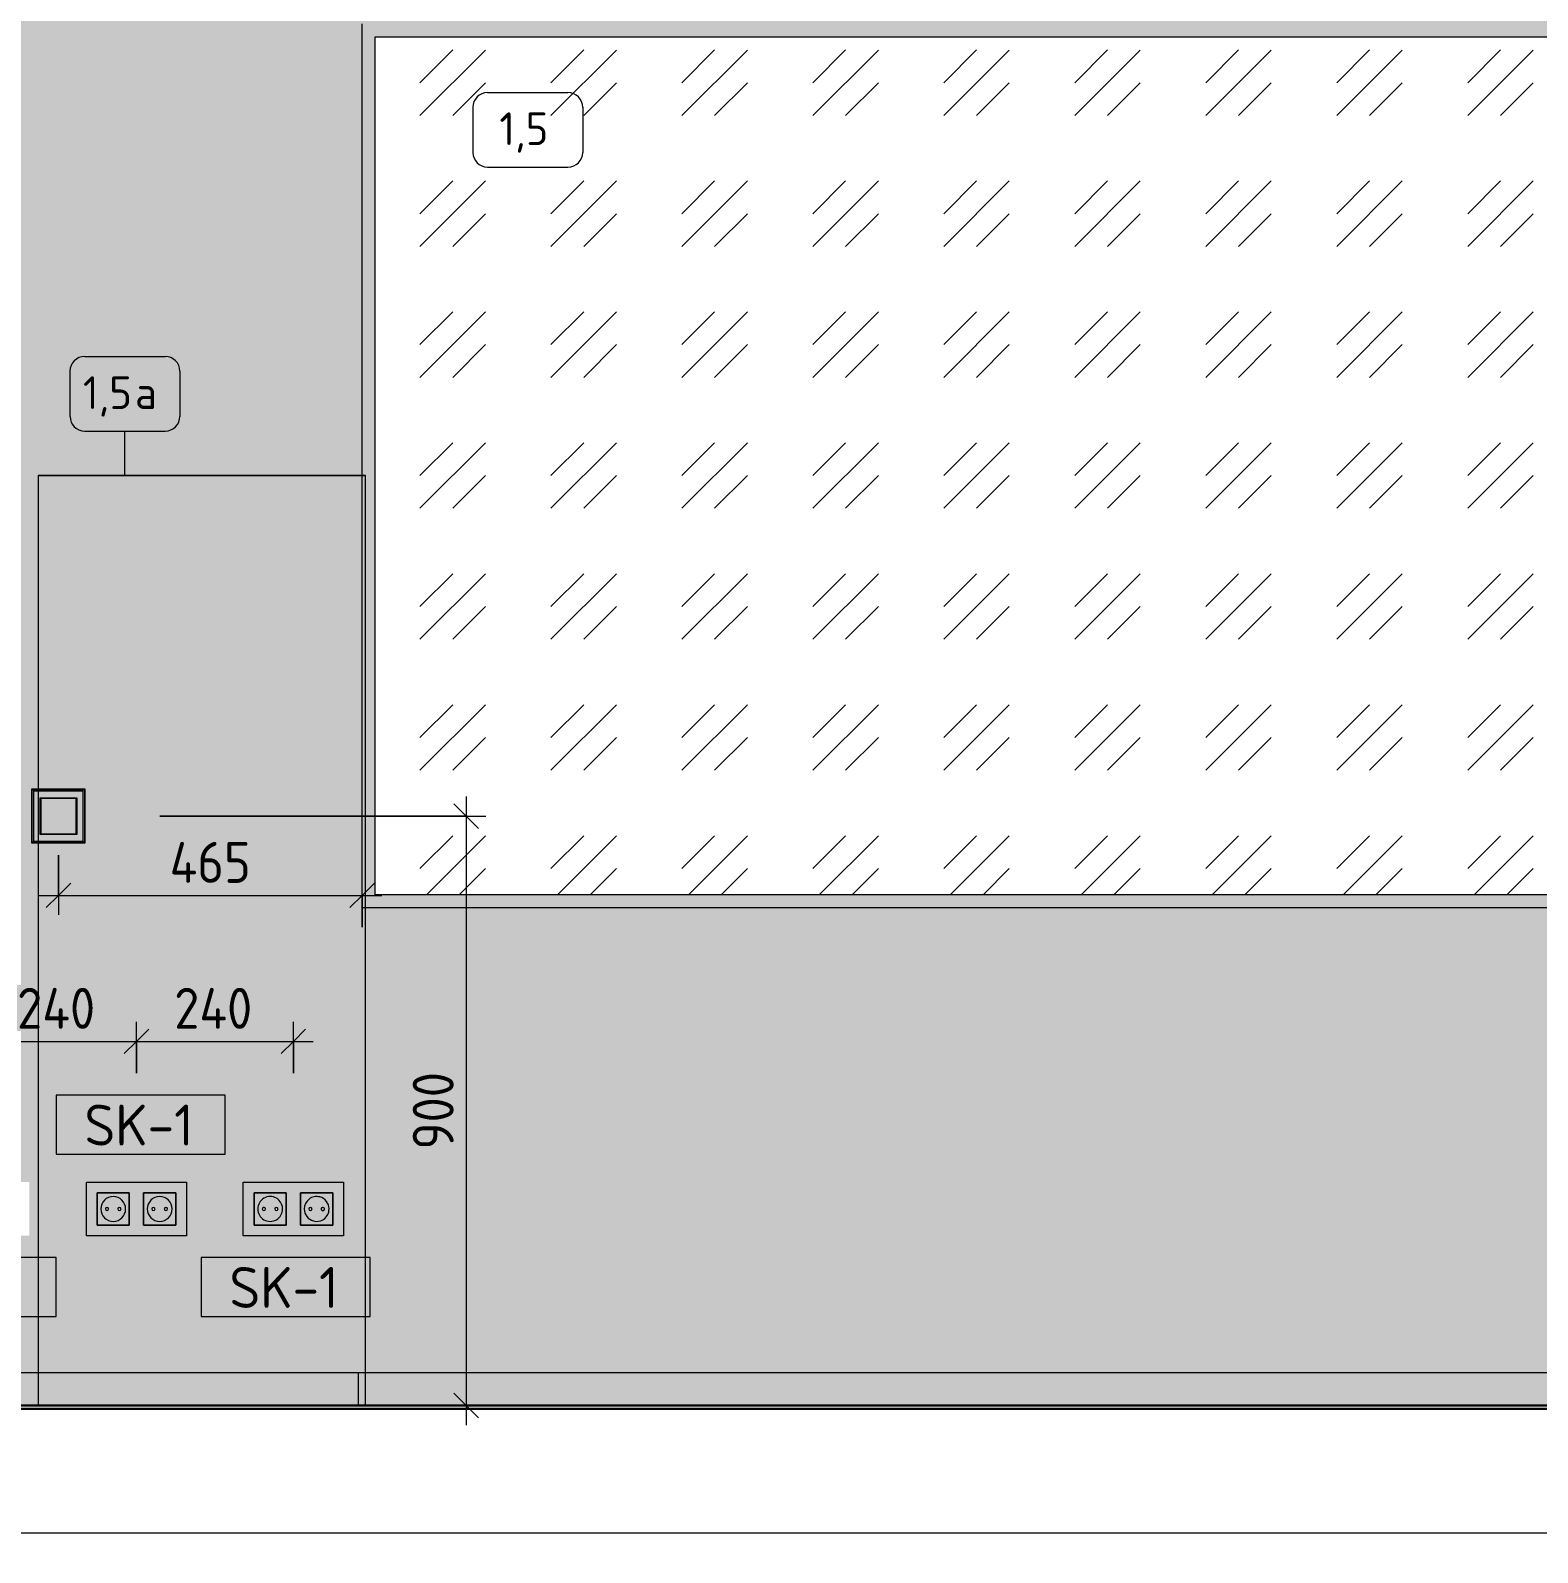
# Model space of a CAD drawing. Header units: millimetres. Extents: x 10406 to 76706, y -2377 to 12445.
# Drawn here: x 69955 to 72256, y 8175 to 10500 of the extents above; entities that cross this region are included whole.
import ezdxf

# ---------------------------------------------------------------- set-up
doc = ezdxf.new("R2010")
doc.units = ezdxf.units.MM
for name, color, linetype, lineweight in [('A-ANNO-DIMS', 7, 'Continuous', 9), ('A-ANNO-DIMS-25', 7, 'Continuous', 9), ('A-GENM', 7, 'Continuous', 9), ('A-WALL-PATT', 7, 'Continuous', 9), ('E-ELEC-EQPM', 7, 'Continuous', 9), ('E-ELEC-FIXT-IDEN', 7, 'Continuous', 9), ('I-FURN', 7, 'Continuous', 9), ('I-FURN-IDEN', 7, 'Continuous', 9), ('Электрические приборы', 7, 'Continuous', 9)]:
    doc.layers.add(name, color=color, linetype=linetype, lineweight=lineweight)
for name, color, linetype, lineweight, true_color in [('A-FLOR-FNSH-2', 7, 'Continuous', 30, 0x3c3c3c), ('I-FURN-10', 7, 'Continuous', 9, 0x9e9e9e), ('I-FURN-7', 7, 'Continuous', 9, 0xc0c0c0), ('I-FURN-9', 7, 'Continuous', 9, 0xacacac), ('Розетки', 7, 'Continuous', 9, 0xff1e23)]:
    doc.layers.add(name, color=color, linetype=linetype, lineweight=lineweight, true_color=true_color)
for name, color, linetype, lineweight, true_color, transparency in [('I-FURN-12', 7, 'Continuous', 9, 0x303030, 0.7), ('I-FURN-6', 7, 'Continuous', 9, 0xfbfbfb, 0.7), ('I-FURN-8', 7, 'Continuous', 9, 0x7f7f7f, 0.7)]:
    doc.layers.add(name, color=color, linetype=linetype, lineweight=lineweight, true_color=true_color, transparency=transparency)
doc.styles.add('GOST Common_1', font='GOST_Common.ttf', dxfattribs={"height": 50})
doc.styles.add('GOST Common_3', font='GOST_Common.ttf', dxfattribs={"height": 62.5})
doc.styles.add('ISOCPEUR_2', font='isocpeur.ttf', dxfattribs={"width": 0.9, "height": 62.5})
doc.styles.add('ISOCPEUR_3', font='isocpeur.ttf', dxfattribs={"width": 0.9, "height": 62.5})
doc.dimstyles.new('ISO-2_5_0_9К_БОЛЬШОЙ_1', dxfattribs={"dimscale": 304.8, "dimtxt": 62.248823, "dimasz": 0.123031, "dimexe": 0.098425, "dimexo": 0.246063, "dimgap": 0, "dimtad": 1, "dimdec": 0, "dimrnd": 10, "dimzin": 0, "dimdsep": 46, "dimtxsty": 'ISOCPEUR_2', "dimblk1": 'OBLIQUE', "dimblk2": 'OBLIQUE', "dimsah": 1, "dimcen": 0.09, "dimdle": 0.098425, "dimazin": 0, "dimtfac": 1, "dimtdec": 4, "dimtix": 1, "dimtmove": 0, "dimatfit": 3, "dimfxl": 1, "dimtvp": 1, "dimtolj": 1, "dimtzin": 0, "dimarcsym": 2})
doc.dimstyles.new('ISO-2_5_0_9К_БОЛЬШОЙ_2', dxfattribs={"dimscale": 304.8, "dimtxt": 62.248823, "dimasz": 0.123031, "dimexe": 0.098425, "dimexo": 0.246063, "dimgap": 0, "dimtad": 1, "dimdec": 0, "dimrnd": 10, "dimzin": 0, "dimdsep": 46, "dimtxsty": 'ISOCPEUR_3', "dimblk1": 'OBLIQUE', "dimblk2": 'OBLIQUE', "dimsah": 1, "dimcen": 0.09, "dimdle": 0.098425, "dimazin": 0, "dimtfac": 1, "dimtdec": 4, "dimtix": 1, "dimtmove": 0, "dimatfit": 3, "dimfxl": 1, "dimtvp": 1, "dimtolj": 1, "dimtzin": 0, "dimarcsym": 2})

# ---------------------------------------------------------------- blocks, each defined once
blk = doc.blocks.new('Шкаф параметрический - 1_5а-25565868-Развертка 3_02-4')
at = {"layer": 'I-FURN-8'}
h = blk.add_hatch(color=256, dxfattribs=at)
h.paths.add_polyline_path([(970, 8450), (1470, 8450), (1470, 9160), (1465, 9160), (1465, 9820), (970, 9820), (970, 9341), (1042, 9341), (1042, 9259), (970, 9259), (970, 8625.9)])
h.paths.add_polyline_path([(1108.9, 8659), (1043.7, 8659), (1043.7, 8741), (1196.7, 8741), (1196.7, 8659), (1109.2, 8659)])
h.paths.add_polyline_path([(1370.9, 8659), (1283.4, 8659), (1283.4, 8741), (1436.4, 8741), (1436.4, 8659), (1405.8, 8659)])
h.paths.add_polyline_path([(1075.2, 8697.5), (1076.4, 8697.8), (1077.3, 8698.7), (1077.7, 8700), (1077.3, 8701.2), (1076.4, 8702.2), (1075.2, 8702.5), (1073.9, 8702.2), (1073, 8701.2), (1072.7, 8700), (1073, 8698.7), (1073.9, 8697.8), (1074.5, 8697.6)])
h.paths.add_polyline_path([(1385.9, 8697.5), (1387.1, 8697.8), (1388, 8698.7), (1388.4, 8700), (1388, 8701.2), (1387.1, 8702.2), (1385.9, 8702.5), (1384.6, 8702.2), (1383.7, 8701.2), (1383.4, 8700), (1383.7, 8698.7), (1384.6, 8697.8), (1385.2, 8697.6)])
h.paths.add_polyline_path([(1314.9, 8697.5), (1316.1, 8697.8), (1317, 8698.7), (1317.4, 8700), (1317, 8701.2), (1316.1, 8702.2), (1314.9, 8702.5), (1313.6, 8702.2), (1312.7, 8701.2), (1312.4, 8700), (1312.7, 8698.7), (1313.6, 8697.8), (1314.2, 8697.6)])
h.paths.add_polyline_path([(1146.2, 8697.5), (1147.4, 8697.8), (1148.3, 8698.7), (1148.7, 8700), (1148.3, 8701.2), (1147.4, 8702.2), (1146.2, 8702.5), (1144.9, 8702.2), (1144, 8701.2), (1143.7, 8700), (1144, 8698.7), (1144.9, 8697.8), (1145.5, 8697.6)])
h.paths.add_polyline_path([(1165.2, 8697.5), (1166.4, 8697.8), (1167.3, 8698.7), (1167.7, 8700), (1167.3, 8701.2), (1166.4, 8702.2), (1165.2, 8702.5), (1163.9, 8702.2), (1163, 8701.2), (1162.7, 8700), (1163, 8698.7), (1163.9, 8697.8), (1164.5, 8697.6)])
h.paths.add_polyline_path([(1094.2, 8697.5), (1095.4, 8697.8), (1096.3, 8698.7), (1096.7, 8700), (1096.3, 8701.2), (1095.4, 8702.2), (1094.2, 8702.5), (1092.9, 8702.2), (1092, 8701.2), (1091.7, 8700), (1092, 8698.7), (1092.9, 8697.8), (1093.5, 8697.6)])
h.paths.add_polyline_path([(1404.9, 8697.5), (1406.1, 8697.8), (1407, 8698.7), (1407.4, 8700), (1407, 8701.2), (1406.1, 8702.2), (1404.9, 8702.5), (1403.6, 8702.2), (1402.7, 8701.2), (1402.4, 8700), (1402.7, 8698.7), (1403.6, 8697.8), (1404.2, 8697.6)])
h.paths.add_polyline_path([(1333.9, 8697.5), (1335.1, 8697.8), (1336, 8698.7), (1336.4, 8700), (1336, 8701.2), (1335.1, 8702.2), (1333.9, 8702.5), (1332.6, 8702.2), (1331.7, 8701.2), (1331.4, 8700), (1331.7, 8698.7), (1332.6, 8697.8), (1333.2, 8697.6)])
h.paths.add_polyline_path([(973, 9260), (1041, 9260), (1041, 9340), (970, 9340), (970, 9338), (1039, 9338), (1039, 9262), (970, 9262), (970, 9260)])
h.paths.add_polyline_path([(973, 9272), (1029, 9272), (1029, 9328), (973, 9328), (973, 9273)])
h.paths.add_polyline_path([(974, 9273), (974, 9327), (1028, 9327), (1028, 9273)])
h = blk.add_hatch(color=256, dxfattribs=at)
h.paths.add_polyline_path([(970, 8400), (1459, 8400), (1459, 8450), (970, 8450)])
h.paths.add_polyline_path([(1028, 9259), (1042, 9259), (1042, 9341), (970, 9340.9), (970, 9340), (1041, 9340), (1041, 9260), (970, 9260), (970, 9259), (974, 9259)])
h.paths.add_polyline_path([(974, 9262), (1039, 9262), (1039, 9338), (970, 9338), (970, 9262), (973, 9262)])
h.paths.add_polyline_path([(973, 9272), (973, 9328), (1029, 9328), (1029, 9272), (974, 9272)])
h.paths.add_polyline_path([(974, 9273), (1028, 9273), (1028, 9327), (974, 9327)])
h = blk.add_hatch(color=256, dxfattribs=at)
h.paths.add_polyline_path([(1043.7, 8659), (1196.7, 8659), (1196.7, 8741), (1043.7, 8741), (1043.7, 8663)])
h.paths.add_polyline_path([(1436.4, 8659), (1436.4, 8741), (1283.4, 8741), (1283.4, 8659), (1405.8, 8659)])
h.paths.add_polyline_path([(1075.2, 8697.5), (1073.9, 8697.8), (1073, 8698.7), (1072.7, 8700), (1073, 8701.2), (1073.9, 8702.2), (1075.2, 8702.5), (1076.4, 8702.2), (1077.3, 8701.2), (1077.7, 8700), (1077.3, 8698.7), (1076.4, 8697.8), (1075.8, 8697.6)])
h.paths.add_polyline_path([(1314.9, 8697.5), (1313.6, 8697.8), (1312.7, 8698.7), (1312.4, 8700), (1312.7, 8701.2), (1313.6, 8702.2), (1314.9, 8702.5), (1316.1, 8702.2), (1317, 8701.2), (1317.4, 8700), (1317, 8698.7), (1316.1, 8697.8), (1315.5, 8697.6)])
h.paths.add_polyline_path([(1385.9, 8697.5), (1384.6, 8697.8), (1383.7, 8698.7), (1383.4, 8700), (1383.7, 8701.2), (1384.6, 8702.2), (1385.9, 8702.5), (1387.1, 8702.2), (1388, 8701.2), (1388.4, 8700), (1388, 8698.7), (1387.1, 8697.8), (1386.5, 8697.6)])
h.paths.add_polyline_path([(1146.2, 8697.5), (1144.9, 8697.8), (1144, 8698.7), (1143.7, 8700), (1144, 8701.2), (1144.9, 8702.2), (1146.2, 8702.5), (1147.4, 8702.2), (1148.3, 8701.2), (1148.7, 8700), (1148.3, 8698.7), (1147.4, 8697.8), (1146.8, 8697.6)])
h.paths.add_polyline_path([(1333.9, 8697.5), (1332.6, 8697.8), (1331.7, 8698.7), (1331.4, 8700), (1331.7, 8701.2), (1332.6, 8702.2), (1333.9, 8702.5), (1335.1, 8702.2), (1336, 8701.2), (1336.4, 8700), (1336, 8698.7), (1335.1, 8697.8), (1334.5, 8697.6)])
h.paths.add_polyline_path([(1404.9, 8697.5), (1403.6, 8697.8), (1402.7, 8698.7), (1402.4, 8700), (1402.7, 8701.2), (1403.6, 8702.2), (1404.9, 8702.5), (1406.1, 8702.2), (1407, 8701.2), (1407.4, 8700), (1407, 8698.7), (1406.1, 8697.8), (1405.5, 8697.6)])
h.paths.add_polyline_path([(1165.2, 8697.5), (1163.9, 8697.8), (1163, 8698.7), (1162.7, 8700), (1163, 8701.2), (1163.9, 8702.2), (1165.2, 8702.5), (1166.4, 8702.2), (1167.3, 8701.2), (1167.7, 8700), (1167.3, 8698.7), (1166.4, 8697.8), (1165.8, 8697.6)])
h.paths.add_polyline_path([(1094.2, 8697.5), (1092.9, 8697.8), (1092, 8698.7), (1091.7, 8700), (1092, 8701.2), (1092.9, 8702.2), (1094.2, 8702.5), (1095.4, 8702.2), (1096.3, 8701.2), (1096.7, 8700), (1096.3, 8698.7), (1095.4, 8697.8), (1094.8, 8697.6)])
at = {"layer": 'I-FURN-7'}
for p, q in [((970, 9820), (1470, 9820)), ((970, 9820), (970, 8400)), ((1470, 8400), (1470, 9820))]:
    blk.add_line(p, q, dxfattribs=at)
at = {"layer": 'I-FURN-9'}
for p, q in [((1417.5, 9820), (970, 9820)), ((1470, 9820), (1022.5, 9820))]:
    blk.add_line(p, q, dxfattribs=at)
blk = doc.blocks.new('Зеркало обычное - Доска-29329998-Развертка 3_02-4')
at = {"layer": 'I-FURN'}
h = blk.add_hatch(dxfattribs=at)
h.set_pattern_fill('FP_22', color=256, style=0, pattern_type=2)
h.set_pattern_definition([(45, (4149.6, 8370), (-199.9995, 0), [141.421, -141.421]), (45, (4199.6, 8370), (-199.9995, 0), [70.711, -212.132]), (45, (4149.6, 8420), (-199.9995, 0), [70.711, -212.132])])
h.paths.add_polyline_path([(3899.9, 9180), (5495, 9180), (5495, 10490), (1485, 10490), (1485, 9180), (3662.4, 9180)])
at = {"layer": 'I-FURN-12'}
h = blk.add_hatch(color=256, dxfattribs=at)
h.paths.add_polyline_path([(1470, 9160), (5515, 9160), (5515, 10510), (1465, 10510), (1465, 9820), (1470, 9820), (1470, 9165)])
h.paths.add_polyline_path([(4790.6, 9180), (1485, 9180), (1485, 10490), (5495, 10490), (5495, 9180), (4820.3, 9180)])
blk.add_hatch(color=256, dxfattribs=at).paths.add_polyline_path([(1465, 9160), (1470, 9160), (1470, 9820), (1465, 9820), (1465, 9180)])
at = {"layer": 'I-FURN-7'}
for p, q in [((1465, 9820), (1465, 10510)), ((1485, 10490), (5495, 10490)), ((1485, 9180), (1485, 10490)), ((1485, 10490), (5495, 10490)), ((1485, 9180), (1485, 10490)), ((5515, 9160), (1470, 9160)), ((5495, 9180), (1485, 9180)), ((5495, 9180), (1485, 9180))]:
    blk.add_line(p, q, dxfattribs=at)
at = {"layer": 'I-FURN-9'}
for p, q in [((1465, 9160), (1465, 9820)), ((1470, 9160), (1465, 9160))]:
    blk.add_line(p, q, dxfattribs=at)
blk = doc.blocks.new('Плинтус - Плинтус темный _ст_школа_-32861806-Развертка 3_02-4')
at = {"layer": 'A-GENM'}
h = blk.add_hatch(color=256, dxfattribs=at)
h.paths.add_polyline_path([(5600, 8400), (5600, 8450), (5509, 8450), (5509, 8400), (5562.6, 8400)])
h.paths.add_polyline_path([(7263.9, 8400), (7263.9, 8450), (7200, 8450), (7200, 8400), (7263.5, 8400)])
h.paths.add_polyline_path([(970, 8400), (970, 8450), (536, 8450), (536, 8400), (574.5, 8400)])
for p, q in [((536, 8450), (970, 8450)), ((970, 8450), (1459, 8450)), ((1459, 8450), (1470, 8450)), ((1470, 8450), (5509, 8450)), ((970, 8400), (574.5, 8400)), ((1405.8, 8400), (970, 8400)), ((1459, 8400), (1405.8, 8400)), ((1470, 8400), (1459, 8400)), ((5509, 8400), (1470, 8400))]:
    blk.add_line(p, q, dxfattribs=at)
blk = doc.blocks.new('Роз - p220-V29-Развертка 3_02-4')
at = {"layer": 'Розетки'}
for p, q in [((1060.2, 8724.5), (1109.2, 8724.5)), ((1060.2, 8675.5), (1060.2, 8724.5)), ((1109.2, 8724.5), (1109.2, 8675.5)), ((1109.2, 8675.5), (1060.2, 8675.5))]:
    blk.add_line(p, q, dxfattribs=at)
for centre, radius, start, end in [((1084.7, 8700), 19, 0, 180), ((1084.7, 8700), 19, 180, 360), ((1075.2, 8700), 2.5, 0, 180), ((1075.2, 8700), 2.5, 180, 0), ((1094.2, 8700), 2.5, 0, 180), ((1094.2, 8700), 2.5, 180, 0)]:
    blk.add_arc(centre, radius, start, end, dxfattribs=at)
blk = doc.blocks.new('Рамки - Рамка х2-V30-Развертка 3_02-4')
at = {"layer": 'E-ELEC-EQPM'}
for p, q in [((1043.7, 8741), (1196.7, 8741)), ((1043.7, 8659), (1043.7, 8741)), ((1060.2, 8724.5), (1060.2, 8675.5)), ((1109.2, 8724.5), (1060.2, 8724.5)), ((1109.2, 8675.5), (1109.2, 8724.5)), ((1131.2, 8724.5), (1131.2, 8675.5)), ((1180.2, 8724.5), (1131.2, 8724.5)), ((1180.2, 8675.5), (1180.2, 8724.5)), ((1196.7, 8741), (1196.7, 8659)), ((1060.2, 8675.5), (1109.2, 8675.5)), ((1131.2, 8675.5), (1180.2, 8675.5)), ((1196.7, 8659), (1043.7, 8659))]:
    blk.add_line(p, q, dxfattribs=at)
blk = doc.blocks.new('Роз - p220-V31-Развертка 3_02-4')
at = {"layer": 'Розетки'}
for p, q in [((1299.9, 8724.5), (1348.9, 8724.5)), ((1299.9, 8675.5), (1299.9, 8724.5)), ((1348.9, 8724.5), (1348.9, 8675.5)), ((1348.9, 8675.5), (1299.9, 8675.5))]:
    blk.add_line(p, q, dxfattribs=at)
for centre, radius, start, end in [((1324.4, 8700), 19, 60, 180), ((1324.4, 8700), 19, 180, 300), ((1314.9, 8700), 2.5, 150, 180), ((1314.9, 8700), 2.5, 180, 0), ((1314.9, 8700), 2.5, 120, 150), ((1314.9, 8700), 2.5, 105, 120), ((1314.9, 8700), 2.5, 0, 105), ((1333.9, 8700), 2.5, 0, 180), ((1333.9, 8700), 2.5, 180, 0), ((1324.4, 8700), 19, 45, 60), ((1324.4, 8700), 19, 0, 45), ((1324.4, 8700), 19, 330, 345), ((1324.4, 8700), 19, 345, 0), ((1324.4, 8700), 19, 300, 330)]:
    blk.add_arc(centre, radius, start, end, dxfattribs=at)
blk = doc.blocks.new('Роз - p220-V32-Развертка 3_02-4')
at = {"layer": 'Розетки'}
for p, q in [((1370.9, 8724.5), (1419.9, 8724.5)), ((1370.9, 8675.5), (1370.9, 8724.5)), ((1419.9, 8724.5), (1419.9, 8675.5)), ((1419.9, 8675.5), (1370.9, 8675.5))]:
    blk.add_line(p, q, dxfattribs=at)
for centre, radius, start, end in [((1395.4, 8700), 19, 75, 180), ((1395.4, 8700), 19, 0, 75), ((1395.4, 8700), 19, 180, 255), ((1385.9, 8700), 2.5, 0, 180), ((1385.9, 8700), 2.5, 180, 0), ((1395.4, 8700), 19, 255, 345), ((1404.9, 8700), 2.5, 105, 180), ((1404.9, 8700), 2.5, 180, 195), ((1404.9, 8700), 2.5, 195, 225), ((1404.9, 8700), 2.5, 225, 240), ((1404.9, 8700), 2.5, 240, 0), ((1404.9, 8700), 2.5, 0, 105), ((1395.4, 8700), 19, 345, 0)]:
    blk.add_arc(centre, radius, start, end, dxfattribs=at)
blk = doc.blocks.new('Switch1 - Svitch х1-27745830-Развертка 3_02-4')
at = {"layer": 'Электрические приборы'}
for points in [[(960, 9259), (970, 9259.1), (970, 9260), (961, 9260), (961, 9340), (970, 9340), (970, 9341), (960, 9341), (960, 9262)], [(963, 9262), (970, 9262), (970, 9338), (963, 9338)]]:
    blk.add_hatch(color=256, dxfattribs=at).paths.add_polyline_path(points)
for p, q in [((960, 9341), (960, 9259)), ((970, 9341), (960, 9341)), ((961, 9340), (970, 9340)), ((961, 9260), (961, 9340)), ((963, 9338), (963, 9262)), ((970, 9338), (963, 9338)), ((1042, 9341), (970, 9341)), ((970, 9340), (1041, 9340)), ((1039, 9338), (970, 9338)), ((973, 9328), (1029, 9328)), ((973, 9272), (973, 9328)), ((974, 9327), (974, 9273)), ((1028, 9327), (974, 9327)), ((1028, 9273), (1028, 9327)), ((1029, 9328), (1029, 9272)), ((1039, 9262), (1039, 9338)), ((1041, 9340), (1041, 9260)), ((1042, 9259), (1042, 9341)), ((960, 9259), (970, 9259)), ((970, 9260), (961, 9260)), ((963, 9262), (970, 9262)), ((970, 9262), (1039, 9262)), ((1041, 9260), (970, 9260)), ((970, 9259), (1042, 9259)), ((1029, 9272), (973, 9272)), ((974, 9273), (1028, 9273))]:
    blk.add_line(p, q, dxfattribs=at)
blk = doc.blocks.new('DIMBLOCK78-Развертка 3_02-4')
at = {"layer": 'A-ANNO-DIMS-25'}
for p, q in [((69516.4, 8325), (69516.4, 8175.2)), ((76276.4, 8325), (76276.4, 8175.2)), ((69516.4, 8205.2), (69516.4, 8319.9)), ((76276.4, 8205.2), (76276.4, 8319.9)), ((69486.4, 8205.2), (76276.4, 8205.2))]:
    blk.add_line(p, q, dxfattribs=at)
at = {"layer": 'A-ANNO-DIMS-25', "lineweight": 20}
for p, q in [((69516.4, 8205.2), (69535.2, 8224)), ((76276.4, 8205.2), (76295.2, 8224)), ((69516.4, 8205.2), (69497.7, 8186.5)), ((76276.4, 8205.2), (76257.7, 8186.5))]:
    blk.add_line(p, q, dxfattribs=at)
at = {"layer": 'A-ANNO-DIMS-25', "color": 0, "insert": (72817.4, 8286.9), "char_height": 62.5, "width": 189.619, "attachment_point": 1, "line_spacing_factor": 1.149209, "style": 'ISOCPEUR_2'}
blk.add_mtext('6760', dxfattribs=at)
blk = doc.blocks.new('_Oblique')
at = {"color": 0, "linetype": 'ByBlock', "lineweight": -2}
blk.add_line((-0.5, -0.5), (0.5, 0.5), dxfattribs=at)
blk = doc.blocks.new('М_силовых электроприборов_РАЗВЕРТКИ - Типоразмер_примечание-27444908-Развертка 3_02-4')
at = {"layer": 'E-ELEC-FIXT-IDEN'}
for p, q in [((997.5, 8625.9), (739.2, 8625.9)), ((739.2, 8625.9), (739.2, 8535.9)), ((997.5, 8535.9), (997.5, 8625.9)), ((739.2, 8535.9), (997.5, 8535.9))]:
    blk.add_line(p, q, dxfattribs=at)
blk = doc.blocks.new('DIMBLOCK84-Развертка 3_02-4')
at = {"layer": 'A-ANNO-DIMS-25'}
for p, q in [((69876.6, 8907.5), (69876.6, 8986)), ((70116.6, 8907.5), (70116.6, 8986)), ((69876.6, 8956), (70116.6, 8956)), ((69876.6, 8956), (69876.6, 8907.5)), ((70116.6, 8956), (70116.6, 8907.5))]:
    blk.add_line(p, q, dxfattribs=at)
at = {"layer": 'A-ANNO-DIMS-25', "lineweight": 20}
for p, q in [((69876.6, 8956), (69895.3, 8974.8)), ((70116.6, 8956), (70135.3, 8974.8)), ((69876.6, 8956), (69857.8, 8937.3)), ((70116.6, 8956), (70097.8, 8937.3))]:
    blk.add_line(p, q, dxfattribs=at)
at = {"layer": 'A-ANNO-DIMS-25', "color": 0, "insert": (69934.3, 9037.7), "char_height": 62.5, "width": 149.397, "attachment_point": 1, "line_spacing_factor": 1.149209, "style": 'ISOCPEUR_2'}
blk.add_mtext('240', dxfattribs=at)
blk = doc.blocks.new('DIMBLOCK85-Развертка 3_02-4')
at = {"layer": 'A-ANNO-DIMS-25'}
for p, q in [((70116.6, 8907.5), (70116.6, 8986)), ((70356.3, 8907.5), (70356.3, 8986)), ((70116.6, 8956), (70386.3, 8956)), ((70116.6, 8956), (70116.6, 8907.5)), ((70356.3, 8956), (70356.3, 8907.5))]:
    blk.add_line(p, q, dxfattribs=at)
at = {"layer": 'A-ANNO-DIMS-25', "lineweight": 20}
for p, q in [((70116.6, 8956), (70135.3, 8974.8)), ((70356.3, 8956), (70375, 8974.8)), ((70116.6, 8956), (70097.8, 8937.3)), ((70356.3, 8956), (70337.5, 8937.3))]:
    blk.add_line(p, q, dxfattribs=at)
at = {"layer": 'A-ANNO-DIMS-25', "color": 0, "insert": (70174.2, 9037.7), "char_height": 62.5, "width": 149.397, "attachment_point": 1, "line_spacing_factor": 1.149209, "style": 'ISOCPEUR_2'}
blk.add_mtext('240', dxfattribs=at)
blk = doc.blocks.new('Марка_Мебель - В прямоуг_Balcon_Марка-25523697-Развертка 3_02-4')
at = {"layer": 'I-FURN-IDEN'}
for p, q in [((1656.4, 10405.1), (1779.2, 10405.1)), ((1633.9, 10382.6), (1633.9, 10313.6)), ((1801.7, 10382.6), (1801.7, 10313.7)), ((1656.3, 10291.2), (1779.2, 10291.2))]:
    blk.add_line(p, q, dxfattribs=at)
for centre, radius, start, end in [((1656.4, 10382.6), 22.5, 90, 180), ((1779.2, 10382.6), 22.5, 0, 90), ((1656.3, 10313.6), 22.3, 180, 270), ((1779.2, 10313.7), 22.5, 270, 0)]:
    blk.add_arc(centre, radius, start, end, dxfattribs=at)
blk = doc.blocks.new('DIMBLOCK89-Развертка 3_02-4')
at = {"layer": 'A-ANNO-DIMS-25'}
for p, q in [((69997.4, 9240.5), (69997.4, 9149)), ((69997.4, 9179), (69997.4, 9240.5)), ((70461.4, 9130.5), (70461.4, 9209)), ((69967.4, 9179), (70491.4, 9179)), ((70461.4, 9179), (70461.4, 9130.5))]:
    blk.add_line(p, q, dxfattribs=at)
at = {"layer": 'A-ANNO-DIMS-25', "lineweight": 20}
for p, q in [((69997.4, 9179), (70016.2, 9197.7)), ((70461.4, 9179), (70480.2, 9197.7)), ((69997.4, 9179), (69978.7, 9160.2)), ((70461.4, 9179), (70442.7, 9160.2))]:
    blk.add_line(p, q, dxfattribs=at)
at = {"layer": 'A-ANNO-DIMS-25', "color": 0, "insert": (70167.2, 9260.6), "char_height": 62.5, "width": 149.397, "attachment_point": 1, "line_spacing_factor": 1.149209, "style": 'ISOCPEUR_3'}
blk.add_mtext('\u200e465', dxfattribs=at)
blk = doc.blocks.new('DIMBLOCK90-Развертка 3_02-4')
at = {"layer": 'A-ANNO-DIMS-25'}
for p, q in [((70620.2, 9330), (70620.2, 8370)), ((70152.4, 9300), (70650.2, 9300)), ((70620.2, 9300), (70152.4, 9300)), ((70571.7, 8400), (70650.2, 8400)), ((70620.2, 8400), (70571.7, 8400))]:
    blk.add_line(p, q, dxfattribs=at)
at = {"layer": 'A-ANNO-DIMS-25', "lineweight": 20}
for p, q in [((70620.2, 9300), (70601.4, 9318.8)), ((70620.2, 9300), (70638.9, 9281.2)), ((70620.2, 8400), (70601.4, 8418.7)), ((70620.2, 8400), (70638.9, 8381.2))]:
    blk.add_line(p, q, dxfattribs=at)
at = {"layer": 'A-ANNO-DIMS-25', "color": 0, "insert": (70538.5, 8790.7), "char_height": 62.5, "width": 142.215, "attachment_point": 1, "rotation": 90, "line_spacing_factor": 1.149209, "style": 'ISOCPEUR_2'}
blk.add_mtext('900', dxfattribs=at)

msp = doc.modelspace()

# ---------------------------------------------------------------- hatches: boundary and pattern name
at = {"layer": 'A-WALL-PATT'}
h = msp.add_hatch(color=256, dxfattribs=at)
h.paths.add_polyline_path([(76275.3, 8400), (76275.4, 8400), (76275.4, 11800), (69517.4, 11800), (69517.4, 8450), (69966.4, 8450), (69966.4, 9259), (69956.4, 9259), (69956.4, 9341), (69966.4, 9341), (69966.4, 9820), (70461.4, 9820), (70461.4, 10510), (74511.4, 10510), (74511.4, 9160), (70466.4, 9160), (70466.4, 8450), (74596.4, 8450), (74596.4, 10395), (76196.4, 10395), (76196.4, 8450), (76275.3, 8450)])
h.paths.add_polyline_path([(69953.1, 8659), (69800.1, 8659), (69800.1, 8741), (69953.1, 8741), (69953.1, 8675.5)])
h.paths.add_polyline_path([(69831.6, 8697.5), (69832.8, 8697.8), (69833.7, 8698.7), (69834.1, 8700), (69833.7, 8701.2), (69832.8, 8702.2), (69831.6, 8702.5), (69830.3, 8702.2), (69829.4, 8701.2), (69829.1, 8700), (69829.4, 8698.7), (69830.3, 8697.8), (69830.9, 8697.6)])
h.paths.add_polyline_path([(69902.6, 8697.5), (69903.8, 8697.8), (69904.7, 8698.7), (69905.1, 8700), (69904.7, 8701.2), (69903.8, 8702.2), (69902.6, 8702.5), (69901.3, 8702.2), (69900.4, 8701.2), (69900.1, 8700), (69900.4, 8698.7), (69901.3, 8697.8), (69901.9, 8697.6)])
h.paths.add_polyline_path([(69921.6, 8697.5), (69922.8, 8697.8), (69923.7, 8698.7), (69924.1, 8700), (69923.7, 8701.2), (69922.8, 8702.2), (69921.6, 8702.5), (69920.3, 8702.2), (69919.4, 8701.2), (69919.1, 8700), (69919.4, 8698.7), (69920.3, 8697.8), (69920.9, 8697.6)])
h.paths.add_polyline_path([(69850.6, 8697.5), (69851.8, 8697.8), (69852.7, 8698.7), (69853.1, 8700), (69852.7, 8701.2), (69851.8, 8702.2), (69850.6, 8702.5), (69849.3, 8702.2), (69848.4, 8701.2), (69848.1, 8700), (69848.4, 8698.7), (69849.3, 8697.8), (69849.9, 8697.6)])
h.paths.add_polyline_path([(69957.4, 9260), (69966.4, 9260), (69966.4, 9262), (69959.4, 9262), (69959.4, 9338), (69966.4, 9338), (69966.4, 9340), (69957.4, 9340), (69957.4, 9262)])
h.paths.add_polyline_path([(73272.2, 10559), (73255.7, 10559), (73255.7, 10641), (73337.7, 10641), (73337.7, 10559), (73321.2, 10559)])
h.paths.add_polyline_path([(73306.2, 10597.5), (73307.5, 10597.8), (73308.4, 10598.7), (73308.7, 10600), (73308.4, 10601.2), (73307.5, 10602.2), (73306.2, 10602.5), (73305, 10602.2), (73304, 10601.2), (73303.7, 10600), (73304, 10598.7), (73305, 10597.8), (73305.6, 10597.6)])
h.paths.add_polyline_path([(73287.2, 10597.5), (73288.5, 10597.8), (73289.4, 10598.7), (73289.7, 10600), (73289.4, 10601.2), (73288.5, 10602.2), (73287.2, 10602.5), (73286, 10602.2), (73285, 10601.2), (73284.7, 10600), (73285, 10598.7), (73286, 10597.8), (73286.6, 10597.6)])
h.paths.add_polyline_path([(72636.4, 10700), (72336.4, 10700), (72336.4, 10900), (72636.4, 10900)])
at = {"layer": 'I-FURN-6'}
for points in [[(70455.5, 8400), (70466.4, 8400), (70466.4, 8450), (70455.5, 8450), (70455.5, 8425.2)], [(74505.5, 8400), (74505.5, 8450), (70466.4, 8450), (70466.4, 8400), (74499.6, 8400)]]:
    msp.add_hatch(color=256, dxfattribs=at).paths.add_polyline_path(points)

# ---------------------------------------------------------------- linework, layer by layer
at = {"layer": 'A-FLOR-FNSH-2'}
for p, q in [((76696.8, 8395), (69096.4, 8395)), ((76676.4, 8400), (69136.4, 8400))]:
    msp.add_line(p, q, dxfattribs=at)
at = {"layer": 'I-FURN-10'}
msp.add_line((70466.4, 8400), (70455.5, 8400), dxfattribs=at)
at = {"layer": 'I-FURN-7'}
msp.add_line((70466.4, 8450), (74505.5, 8450), dxfattribs=at)
at = {"layer": 'I-FURN-9'}
for p, q in [((70455.5, 8450), (70466.4, 8450)), ((70455.5, 8400), (70455.5, 8450)), ((70521, 8400), (70466.4, 8400))]:
    msp.add_line(p, q, dxfattribs=at)
at = {"layer": 'I-FURN-IDEN'}
msp.add_line((70099.1, 9820), (70099.1, 9888.1), dxfattribs=at)

# ---------------------------------------------------------------- block references
at = {"layer": 'A-GENM'}
msp.add_blockref('Плинтус - Плинтус темный _ст_школа_-32861806-Развертка 3_02-4', (68996.4, 0), dxfattribs=at)
at = {"layer": 'E-ELEC-EQPM'}
for p in [(68996.4, 0), (69236.1, 0)]:
    msp.add_blockref('Рамки - Рамка х2-V30-Развертка 3_02-4', p, dxfattribs=at)
at = {"layer": 'E-ELEC-FIXT-IDEN'}
for p in [(69254.7, 247.9), (68996.4, 0), (69476.1, 0)]:
    msp.add_blockref('М_силовых электроприборов_РАЗВЕРТКИ - Типоразмер_примечание-27444908-Развертка 3_02-4', p, dxfattribs=at)
at = {"layer": 'I-FURN-7'}
for name in ['Зеркало обычное - Доска-29329998-Развертка 3_02-4', 'Шкаф параметрический - 1_5а-25565868-Развертка 3_02-4']:
    msp.add_blockref(name, (68996.4, 0), dxfattribs=at)
at = {"layer": 'I-FURN-IDEN'}
for p in [(68996.4, 0), (68381.2, -403.1)]:
    msp.add_blockref('Марка_Мебель - В прямоуг_Balcon_Марка-25523697-Развертка 3_02-4', p, dxfattribs=at)
at = {"layer": 'Электрические приборы'}
for name, p in [('Switch1 - Svitch х1-27745830-Развертка 3_02-4', (68996.4, 0)), ('Роз - p220-V29-Развертка 3_02-4', (68996.4, 0)), ('Роз - p220-V29-Развертка 3_02-4', (69067.4, 0)), ('Роз - p220-V31-Развертка 3_02-4', (68996.4, 0)), ('Роз - p220-V32-Развертка 3_02-4', (68996.4, 0))]:
    msp.add_blockref(name, p, dxfattribs=at)

# ---------------------------------------------------------------- texts
at = {"layer": 'E-ELEC-FIXT-IDEN', "char_height": 62.5, "width": 212.447, "attachment_point": 1, "style": 'GOST Common_3'}
for insert in [(70037.2, 8859.4), (70258.6, 8611.4)]:
    msp.add_mtext('SK-1', dxfattribs=dict(at, insert=insert))
at = {"layer": 'I-FURN-IDEN', "char_height": 50, "attachment_point": 1, "style": 'GOST Common_1'}
for s, insert, width in [('1,5', (70670.8, 10374.9), 96.202), ('1,5', (70034.9, 9971.8), 96.202), ('\\fGOST Common|b0|i0|c204|p34|;а', (70114.3, 9971.8), 50.105)]:
    msp.add_mtext(s, dxfattribs=dict(at, insert=insert, width=width))

# ---------------------------------------------------------------- dimensions: what is measured, and where the dimension line sits
at = {"layer": 'A-ANNO-DIMS'}
dim = msp.add_linear_dim(base=(70620.2, 8400), p1=(70077.4, 9300), p2=(70646.7, 8400), angle=90, dimstyle='ISO-2_5_0_9К_БОЛЬШОЙ_1', override={"dimpost": '<>', "dimfxl": 1064.926953}, dxfattribs=at)
dim.commit()
dim.dimension.update_dxf_attribs({"geometry": 'DIMBLOCK90-Развертка 3_02-4', "text_midpoint": (70588.9, 8850)})
dim = msp.add_linear_dim(base=(70461.4, 9179), p1=(69997.4, 9315.5), p2=(70461.4, 9205.5), text='\u200e465', dimstyle='ISO-2_5_0_9К_БОЛЬШОЙ_2', override={"dimpost": '<>', "dimfxl": 476.864143}, dxfattribs=at)
dim.commit()
dim.dimension.update_dxf_attribs({"geometry": 'DIMBLOCK89-Развертка 3_02-4', "text_midpoint": (70229.4, 9216.1)})
for base, p1, p2, override, picture, middle in [((70116.6, 8956), (69876.6, 8982.5), (70116.6, 8982.5), {"dimpost": '<>', "dimfxl": 240}, 'DIMBLOCK84-Развертка 3_02-4', (69996.6, 8987.3)), ((70356.3, 8956), (70116.6, 8982.5), (70356.3, 8982.5), {"dimpost": '<>', "dimfxl": 239.704144}, 'DIMBLOCK85-Развертка 3_02-4', (70236.4, 8987.3)), ((76276.4, 8205.2), (69516.4, 8400), (76276.4, 8400), {"dimpost": '<>', "dimfxl": 6760.000005}, 'DIMBLOCK78-Развертка 3_02-4', (72896.4, 8236.5))]:
    dim = msp.add_linear_dim(base=base, p1=p1, p2=p2, dimstyle='ISO-2_5_0_9К_БОЛЬШОЙ_1', override=override, dxfattribs=at)
    dim.commit()
    dim.dimension.update_dxf_attribs({"geometry": picture, "text_midpoint": middle})

doc.saveas('drawing.dxf')
